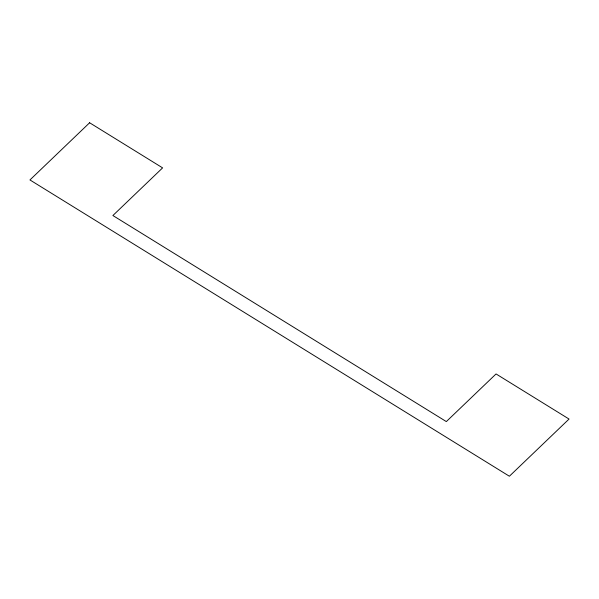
<?xml version="1.0" encoding="UTF-8"?>
<svg xmlns="http://www.w3.org/2000/svg" width="599" height="599" viewBox="0 0 599 599"><rect width="100%" height="100%" fill="white"/><g stroke="black" fill="none" stroke-linecap="round" stroke-linejoin="round"><path stroke-width="0.9" d="M89.618 122.765L29.95 179.947L509.382 476.235L569.05 419.053L496.054 373.941L446.33 421.591L112.897 215.528L162.614 167.877L89.618 122.765"/></g></svg>
